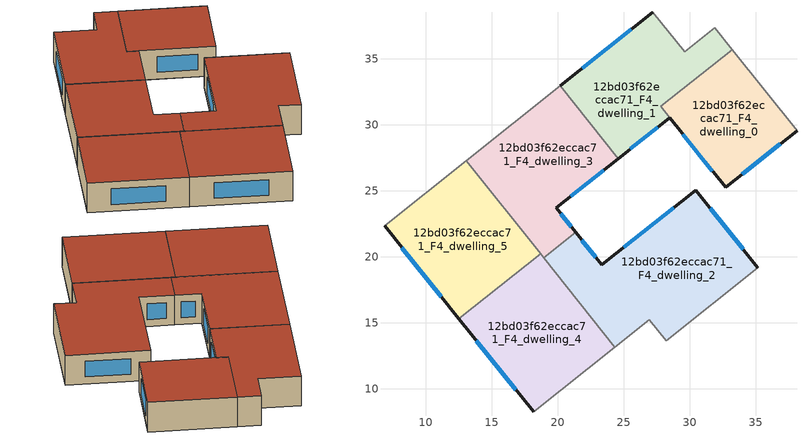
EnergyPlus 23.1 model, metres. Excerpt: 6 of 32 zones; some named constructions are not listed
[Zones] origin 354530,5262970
12bd03f62eccac71_F4_dwelling_0
 floor to 12bd03f62eccac71_F3_dwelling_0 (EU_floor_Construction): 33.21,35.69 38.12,29.55 32.71,25.25 27.8,31.39 z12
 wall outside (EU_wall_Construction): 28.48,30.54 32.71,25.25 38.12,29.55 z12:15
 wall adiabatic (EU_wall_Construction): 38.12,29.55 33.21,35.69 z12:15
 wall to 12bd03f62eccac71_F4_dwelling_1 (EU_wall_Construction): 27.8,31.38 28.48,30.54 / 33.21,35.69 27.8,31.39 z12:15
 window (EU_Window_Construction): 33.98,26.26 36.85,28.54 / 29.47,29.3 31.72,26.49 z12.7:14.3
 roof outside (EU_roof_Construction): 38.12,29.55 33.21,35.69 27.8,31.39 32.71,25.25 z15
12bd03f62eccac71_F4_dwelling_1
 floor to 12bd03f62eccac71_F3_dwelling_1 (EU_floor_Construction): 31.89,37.34 33.21,35.69 27.8,31.38 28.48,30.54 24.58,27.44 20.19,32.95 27.2,38.53 29.6,35.53 z12
 wall outside (EU_wall_Construction): 27.2,38.53 20.19,32.95 / 24.58,27.44 28.48,30.54 z12:15
 wall to 12bd03f62eccac71_F4_dwelling_3 (EU_wall_Construction): 20.19,32.95 24.58,27.44 z12:15
 wall adiabatic (EU_wall_Construction): 33.21,35.69 31.89,37.34 29.6,35.53 27.2,38.53 z12:15
 window (EU_Window_Construction): 25.55,37.22 21.84,34.26 / 25.5,28.17 27.56,29.81 z12.7:14.3
 roof outside (EU_roof_Construction): 28.48,30.54 27.8,31.38 33.21,35.69 31.89,37.34 29.6,35.53 27.2,38.53 20.19,32.95 24.58,27.44 z15
12bd03f62eccac71_F4_dwelling_2
 floor to 12bd03f62eccac71_F3_dwelling_2 (EU_floor_Construction): 30.46,25.05 35.16,19.17 28.21,13.64 26.94,15.23 24.32,13.15 18.94,19.92 21.35,21.84 23.33,19.38 z12
 wall outside (EU_wall_Construction): 35.16,19.17 30.46,25.05 23.33,19.38 21.35,21.84 z12:15
 wall adiabatic (EU_wall_Construction): 24.32,13.15 26.94,15.23 28.21,13.64 35.16,19.17 z12:15
 wall to 12bd03f62eccac71_F4_dwelling_3 (EU_wall_Construction): 21.35,21.84 18.94,19.92 z12:15
 wall to 12bd03f62eccac71_F4_dwelling_4 (EU_wall_Construction): 18.94,19.92 24.32,13.15 z12:15
 window (EU_Window_Construction): 22.86,19.96 21.82,21.26 / 28.78,23.72 25,20.71 / 34.05,20.56 31.56,23.67 z12.7:14.3
 roof outside (EU_roof_Construction): 35.16,19.17 30.46,25.05 23.33,19.38 21.35,21.84 18.94,19.92 24.32,13.15 26.94,15.23 28.21,13.64 z15
12bd03f62eccac71_F4_dwelling_3
 floor to 12bd03f62eccac71_F3_dwelling_3 (EU_floor_Construction): 20.19,32.95 24.58,27.44 19.88,23.69 21.35,21.84 18.94,19.92 13.07,27.29 z12
 wall outside (EU_wall_Construction): 21.35,21.84 19.88,23.69 24.58,27.44 z12:15
 wall adiabatic (EU_wall_Construction): 20.19,32.95 13.07,27.29 z12:15
 wall to 12bd03f62eccac71_F4_dwelling_5 (EU_wall_Construction): 13.07,27.29 18.69,20.23 z12:15
 wall to 12bd03f62eccac71_F4_dwelling_4 (EU_wall_Construction): 18.69,20.23 18.94,19.92 z12:15
 window (EU_Window_Construction): 20.98,24.57 23.48,26.56 / 21.01,22.28 20.22,23.26 z12.7:14.3
 roof outside (EU_roof_Construction): 21.35,21.84 19.88,23.69 24.58,27.44 20.19,32.95 13.07,27.29 18.94,19.92 z15
12bd03f62eccac71_F4_dwelling_4
 floor to 12bd03f62eccac71_F3_dwelling_4 (EU_floor_Construction): 18.69,20.23 24.32,13.15 18.16,8.24 12.5,15.31 z12
 wall outside (EU_wall_Construction): 12.5,15.31 18.16,8.24 z12:15
 wall to 12bd03f62eccac71_F4_dwelling_5 (EU_wall_Construction): 18.69,20.23 12.5,15.31 z12:15
 wall adiabatic (EU_wall_Construction): 18.16,8.24 24.32,13.15 z12:15
 window (EU_Window_Construction): 13.83,13.65 16.83,9.9 z12.7:14.3
 roof outside (EU_roof_Construction): 24.32,13.15 18.69,20.23 12.5,15.31 18.16,8.24 z15
12bd03f62eccac71_F4_dwelling_5
 floor to 12bd03f62eccac71_F3_dwelling_5 (EU_floor_Construction): 13.07,27.29 18.69,20.23 12.5,15.31 6.87,22.35 z12
 wall outside (EU_wall_Construction): 6.87,22.35 12.5,15.31 z12:15
 wall adiabatic (EU_wall_Construction): 13.07,27.29 6.87,22.35 z12:15
 window (EU_Window_Construction): 8.19,20.69 11.18,16.96 z12.7:14.3
 roof outside (EU_roof_Construction): 18.69,20.23 13.07,27.29 6.87,22.35 12.5,15.31 z15
[SCHEDULE:CONSTANT]
Name | Hourly Value
EU_AlwaysOn | 1
EU_CoolingOff | 0
[SCHEDULE:FILE] Column Number=1; Rows to Skip at Top=0; Number of Hours of Data=8760; Column Separator=Comma; Interpolate to Timestep=No; Minutes per Item=60; Adjust Schedule for Daylight Savings=Yes
Name | File
EU_Step8_GainSchedule_12bd03f62eccac71_F3_dwelling_4_f000 | ../../schedules/12bd03f62eccac71/12bd03f62eccac71_F3_dwelling_4_f000_gain.csv
EU_Step8_GainSchedule_12bd03f62eccac71_F3_dwelling_5_f000 | ../../schedules/12bd03f62eccac71/12bd03f62eccac71_F3_dwelling_5_f000_gain.csv
EU_Step8_GainSchedule_12bd03f62eccac71_F4_dwelling_0_f000 | ../../schedules/12bd03f62eccac71/12bd03f62eccac71_F4_dwelling_0_f000_gain.csv
EU_Step8_GainSchedule_12bd03f62eccac71_F4_dwelling_1_f000 | ../../schedules/12bd03f62eccac71/12bd03f62eccac71_F4_dwelling_1_f000_gain.csv
EU_Step8_GainSchedule_12bd03f62eccac71_F4_dwelling_2_f000 | ../../schedules/12bd03f62eccac71/12bd03f62eccac71_F4_dwelling_2_f000_gain.csv
EU_Step8_GainSchedule_12bd03f62eccac71_F4_dwelling_3_f000 | ../../schedules/12bd03f62eccac71/12bd03f62eccac71_F4_dwelling_3_f000_gain.csv
EU_Step8_GainSchedule_12bd03f62eccac71_F4_dwelling_4_f000 | ../../schedules/12bd03f62eccac71/12bd03f62eccac71_F4_dwelling_4_f000_gain.csv
EU_Step8_GainSchedule_12bd03f62eccac71_F4_dwelling_5_f000 | ../../schedules/12bd03f62eccac71/12bd03f62eccac71_F4_dwelling_5_f000_gain.csv
